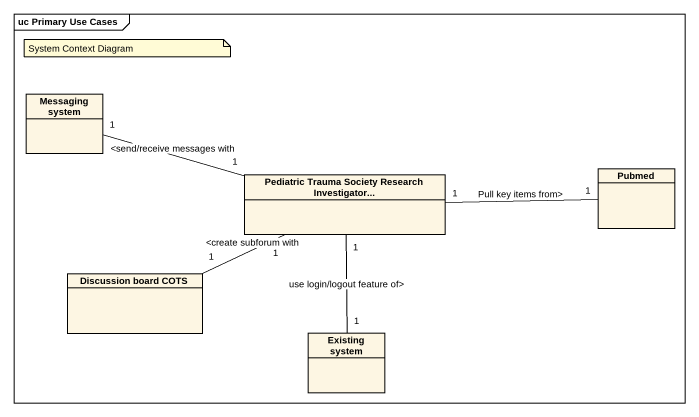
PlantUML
@startuml
mainframe uc Primary Use Cases
hide circle
hide empty members
class "Messaging system" as Messaging_system
class "Pediatric Trauma Society Research Investigator..." as Pediatric_Trauma_Society
class Pubmed
class "Discussion board COTS" as Discussion_board_COTS
class "Existing system" as Existing_system
Messaging_system "1" -right- "1" Pediatric_Trauma_Society : <send/receive messages with
Pediatric_Trauma_Society "1" -right- "1" Pubmed : Pull key items from>
Discussion_board_COTS "1" -right- "1" Pediatric_Trauma_Society : <create subforum with
Existing_system "1" -up- "1" Pediatric_Trauma_Society : use login/logout feature of>
note as N1
  System Context Diagram
end note
@enduml
